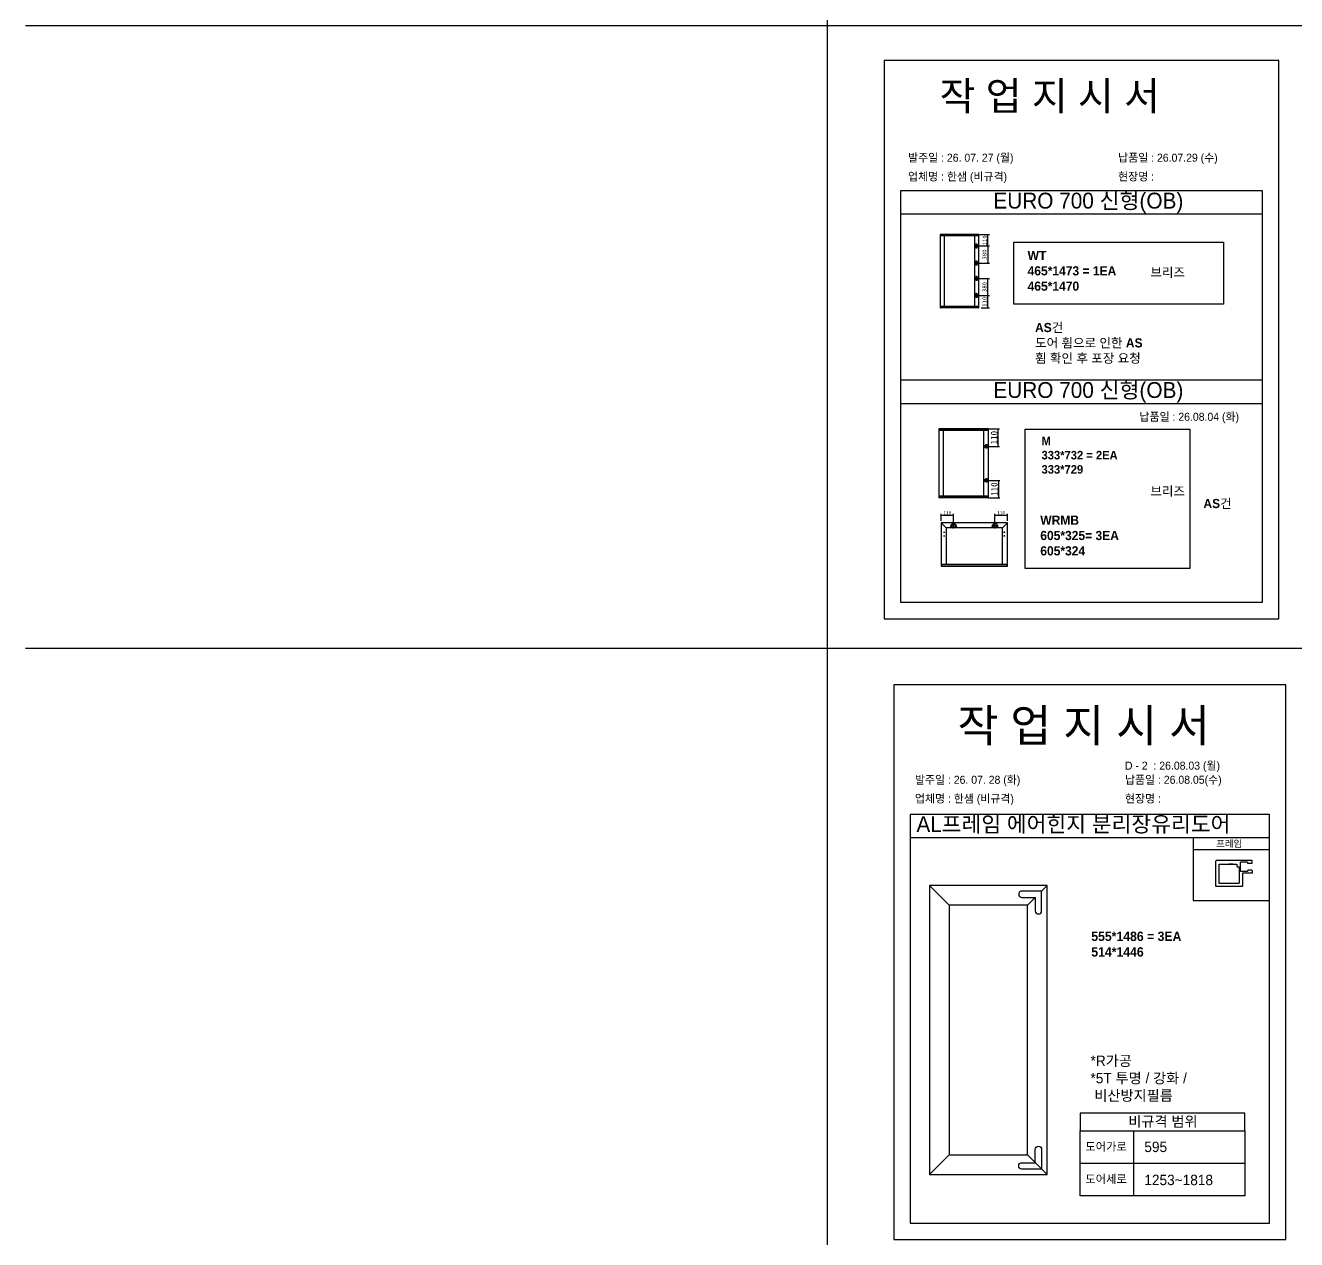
# Model space of a CAD drawing. Header units: millimetres. Extents: x -44117 to 256353, y -2095463 to 65325.
# Drawn here: x 104197 to 113870, y -1160804 to -1151568 of the extents above; entities that cross this region are included whole.
import ezdxf

# ---------------------------------------------------------------- set-up
doc = ezdxf.new("R2010")
doc.units = ezdxf.units.MM
doc.header["$LTSCALE"] = 10
doc.layers.add('Layer1', color=7, linetype='Continuous', lineweight=70)
doc.layers.add('PDF_Geomertry', color=7, linetype='Continuous')
doc.layers.add('PDF_Text', color=7, linetype='Continuous')
doc.styles.add('MtX_Gulim', font='')
doc.styles.add('PDF Arial', font='')
doc.styles.get('MtX_Gulim').set_extended_font_data('Gulim', bold=True)
doc.styles.get('PDF Arial').set_extended_font_data('Arial')
doc.dimstyles.new('ISO-25', dxfattribs={"dimtxt": 2.5, "dimasz": 2.5, "dimexe": 1, "dimexo": 1, "dimtad": 1, "dimtxsty": 'Standard', "dimblk": 'ARCHTICK', "dimcen": 2.5, "dimadec": 0, "dimazin": 0, "dimtfac": 1, "dimtmove": 0, "dimatfit": 3, "dimfxl": 0, "dimarcsym": 0})

# ---------------------------------------------------------------- blocks, each defined once
blk = doc.blocks.new('_ArchTick')
at = {"color": 0, "linetype": 'ByBlock', "const_width": 0.15}
blk.add_lwpolyline([(-0.5, -0.5), (0.5, 0.5)], dxfattribs=at)
blk = doc.blocks.new('*D8048')
at = {"color": 0, "lineweight": -2}
for p, q in [((111456.0068342775, -1153158.959814813), (111534.3934709615, -1153158.959814813)), ((111456.0068342775, -1153245.789217642), (111534.3934709615, -1153245.789217642)), ((111521.3934709615, -1153245.789217642), (111521.3934709615, -1153158.959814813))]:
    blk.add_line(p, q, dxfattribs=at)
at = {"layer": 'Defpoints', "color": 0}
for p in [(111436.5068342775, -1153158.959814813), (111436.5068342775, -1153245.789217642), (111521.3934709615, -1153158.959814813)]:
    blk.add_point(p, dxfattribs=at)
at = {"color": 0, "lineweight": -2, "xscale": 13, "yscale": 13, "zscale": 13}
for p, rotation in [((111521.3934709615, -1153158.959814813), 90), ((111521.3934709615, -1153245.789217642), 270)]:
    blk.add_blockref('_ArchTick', p, dxfattribs=dict(at, rotation=rotation))
at = {"color": 0, "insert": (111497.0184709615, -1153202.374516227), "char_height": 32.5, "attachment_point": 5, "rotation": 90}
blk.add_mtext('110', dxfattribs=at)
blk = doc.blocks.new('*D8049')
at = {"color": 0, "lineweight": -2}
for p, q in [((111456.0068342774, -1153622.606039193), (111532.6292207118, -1153622.606039193)), ((111519.6292207118, -1153716.290683139), (111519.6292207118, -1153622.606039193)), ((111470.3397558829, -1153716.290683139), (111532.6292207118, -1153716.290683139))]:
    blk.add_line(p, q, dxfattribs=at)
at = {"layer": 'Defpoints', "color": 0}
for p in [(111436.5068342774, -1153622.606039193), (111519.6292207118, -1153622.606039193), (111450.8397558829, -1153716.290683139)]:
    blk.add_point(p, dxfattribs=at)
at = {"color": 0, "lineweight": -2, "xscale": 13, "yscale": 13, "zscale": 13}
for p, rotation in [((111519.6292207118, -1153622.606039193), 90), ((111519.6292207118, -1153716.290683139), 270)]:
    blk.add_blockref('_ArchTick', p, dxfattribs=dict(at, rotation=rotation))
at = {"color": 0, "insert": (111495.2542207118, -1153669.448361166), "char_height": 32.5, "attachment_point": 5, "rotation": 90}
blk.add_mtext('110', dxfattribs=at)
blk = doc.blocks.new('*D8050')
at = {"color": 0, "lineweight": -2}
for p, q in [((111456.0068342774, -1153493.073252914), (111532.6292207118, -1153493.073252914)), ((111519.6292207118, -1153622.606039193), (111519.6292207118, -1153493.073252914)), ((111456.0068342774, -1153622.606039193), (111532.6292207118, -1153622.606039193))]:
    blk.add_line(p, q, dxfattribs=at)
at = {"layer": 'Defpoints', "color": 0}
for p in [(111436.5068342774, -1153493.073252914), (111519.6292207118, -1153493.073252914), (111436.5068342774, -1153622.606039193)]:
    blk.add_point(p, dxfattribs=at)
at = {"color": 0, "lineweight": -2, "xscale": 13, "yscale": 13, "zscale": 13}
for p, rotation in [((111519.6292207118, -1153493.073252914), 90), ((111519.6292207118, -1153622.606039193), 270)]:
    blk.add_blockref('_ArchTick', p, dxfattribs=dict(at, rotation=rotation))
at = {"color": 0, "insert": (111495.2542207118, -1153557.839646054), "char_height": 32.5, "attachment_point": 5, "rotation": 90}
blk.add_mtext('380', dxfattribs=at)
blk = doc.blocks.new('*D8051')
at = {"color": 0, "lineweight": -2}
for p, q in [((111456.0068342774, -1153245.789217642), (111532.6292207118, -1153245.789217642)), ((111519.6292207118, -1153245.789217642), (111519.6292207118, -1153375.322025659)), ((111456.0068342774, -1153375.322025659), (111532.6292207118, -1153375.322025659))]:
    blk.add_line(p, q, dxfattribs=at)
at = {"layer": 'Defpoints', "color": 0}
for p in [(111436.5068342774, -1153245.789217642), (111436.5068342774, -1153375.322025659), (111519.6292207118, -1153375.322025659)]:
    blk.add_point(p, dxfattribs=at)
at = {"color": 0, "lineweight": -2, "xscale": 13, "yscale": 13, "zscale": 13}
for p, rotation in [((111519.6292207118, -1153245.789217642), 90), ((111519.6292207118, -1153375.322025659), 270)]:
    blk.add_blockref('_ArchTick', p, dxfattribs=dict(at, rotation=rotation))
at = {"color": 0, "insert": (111495.2542207118, -1153310.555621651), "char_height": 32.5, "attachment_point": 5, "rotation": 90}
blk.add_mtext('380', dxfattribs=at)
blk = doc.blocks.new('*D8056')
at = {"color": 0, "lineweight": -2}
for p, q in [((111523.8134366092, -1154637.116801467), (111610.0010372349, -1154637.116801467)), ((111600.0010372349, -1154770.105800793), (111600.0010372349, -1154637.116801467)), ((111523.8134366092, -1154770.105800793), (111610.0010372349, -1154770.105800793))]:
    blk.add_line(p, q, dxfattribs=at)
at = {"layer": 'Defpoints', "color": 0}
for p in [(111508.8134366092, -1154637.116801467), (111600.0010372349, -1154637.116801467), (111508.8134366092, -1154770.105800793)]:
    blk.add_point(p, dxfattribs=at)
at = {"color": 0, "lineweight": -2, "xscale": 10, "yscale": 10, "zscale": 10}
for p, rotation in [((111600.0010372349, -1154637.116801467), 90), ((111600.0010372349, -1154770.105800793), 270)]:
    blk.add_blockref('_ArchTick', p, dxfattribs=dict(at, rotation=rotation))
at = {"color": 0, "insert": (111568.7510372349, -1154703.61130113), "char_height": 25, "attachment_point": 5, "rotation": 90}
blk.add_mtext('{\\H2x;110}', dxfattribs=at)
blk = doc.blocks.new('*D8057')
at = {"color": 0, "lineweight": -2}
for p, q in [((111523.8134366092, -1155028.676304115), (111611.4595101146, -1155028.676304115)), ((111601.4595101146, -1155028.676304115), (111601.4595101146, -1155160.833073654)), ((111523.8134366092, -1155160.833073654), (111611.4595101146, -1155160.833073654))]:
    blk.add_line(p, q, dxfattribs=at)
at = {"layer": 'Defpoints', "color": 0}
for p in [(111508.8134366092, -1155028.676304115), (111508.8134366092, -1155160.833073654), (111601.4595101146, -1155160.833073654)]:
    blk.add_point(p, dxfattribs=at)
at = {"color": 0, "lineweight": -2, "xscale": 10, "yscale": 10, "zscale": 10}
for p, rotation in [((111601.4595101146, -1155028.676304115), 90), ((111601.4595101146, -1155160.833073654), 270)]:
    blk.add_blockref('_ArchTick', p, dxfattribs=dict(at, rotation=rotation))
at = {"color": 0, "insert": (111570.2095101146, -1155094.754688884), "char_height": 25, "attachment_point": 5, "rotation": 90}
blk.add_mtext('{\\H2x;110}', dxfattribs=at)
blk = doc.blocks.new('*D8058')
at = {"color": 0, "lineweight": -2}
for p, q in [((111165.0442804543, -1155336.613728362), (111165.0442804543, -1155283.720585936)), ((111165.0442804543, -1155293.720585936), (111259.4159527244, -1155293.720585936)), ((111259.4159527244, -1155355.228321438), (111259.4159527244, -1155283.720585936))]:
    blk.add_line(p, q, dxfattribs=at)
at = {"layer": 'Defpoints', "color": 0}
for p in [(111165.0442804543, -1155351.613728362), (111259.4159527244, -1155293.720585936), (111259.4159527244, -1155370.228321438)]:
    blk.add_point(p, dxfattribs=at)
at = {"color": 0, "lineweight": -2, "xscale": 10, "yscale": 10, "zscale": 10, "rotation": 180}
blk.add_blockref('_ArchTick', (111165.0442804543, -1155293.720585936), dxfattribs=at)
at = {"color": 0, "lineweight": -2, "xscale": 10, "yscale": 10, "zscale": 10}
blk.add_blockref('_ArchTick', (111259.4159527244, -1155293.720585936), dxfattribs=at)
at = {"color": 0, "insert": (111212.2301165894, -1155274.970585936), "char_height": 25, "attachment_point": 5}
blk.add_mtext('110', dxfattribs=at)
blk = doc.blocks.new('*D8059')
at = {"color": 0, "lineweight": -2}
for p, q in [((111574.6945798714, -1155355.228321438), (111574.6945798714, -1155283.720585936)), ((111574.6945798714, -1155293.720585936), (111669.0662377924, -1155293.720585936)), ((111669.0662377924, -1155336.613728362), (111669.0662377924, -1155283.720585936))]:
    blk.add_line(p, q, dxfattribs=at)
at = {"layer": 'Defpoints', "color": 0}
for p in [(111574.6945798714, -1155370.228321438), (111669.0662377924, -1155293.720585936), (111669.0662377924, -1155351.613728362)]:
    blk.add_point(p, dxfattribs=at)
at = {"color": 0, "lineweight": -2, "xscale": 10, "yscale": 10, "zscale": 10, "rotation": 180}
blk.add_blockref('_ArchTick', (111574.6945798714, -1155293.720585936), dxfattribs=at)
at = {"color": 0, "lineweight": -2, "xscale": 10, "yscale": 10, "zscale": 10}
blk.add_blockref('_ArchTick', (111669.0662377924, -1155293.720585936), dxfattribs=at)
at = {"color": 0, "insert": (111621.8804088319, -1155274.970585936), "char_height": 25, "attachment_point": 5}
blk.add_mtext('110', dxfattribs=at)

msp = doc.modelspace()

# ---------------------------------------------------------------- linework, layer by layer
at = {"color": 1}
for p, q in [((104196.7372060149, -1151567.958450844), (196465.8840699345, -1151567.958450844)), ((104196.7372060149, -1156306.428321245), (196465.8840699345, -1156306.428321245))]:
    msp.add_line(p, q, dxfattribs=at)
for p, q in [((113609.6173832088, -1152826.083600116), (110856.7363631337, -1152826.083600116)), ((113609.6173832088, -1153004.842107913), (110856.7363631337, -1153004.842107913)), ((111159.0770849477, -1153158.36953875), (111159.0770849477, -1153716.058789932)), ((111450.9358046917, -1153158.959814813), (111159.0770849477, -1153158.959814813)), ((111450.9358046917, -1153167.879541978), (111159.0770849477, -1153167.879541978)), ((111450.607873546, -1153158.041607604), (111159.4050160935, -1153158.041607604)), ((111160.7167406767, -1153158.041607604), (111160.7167406767, -1153167.879541978)), ((111188.2629569221, -1153167.223679686), (111188.2629569221, -1153706.548797574)), ((111418.619732527, -1153245.789217642), (111454.3939360279, -1153245.789217642)), ((111421.4220015716, -1153706.548797574), (111421.4220015716, -1153167.879541978)), ((111433.2275228196, -1153231.032314587), (111427.9806244872, -1153231.032314587)), ((111430.6040736534, -1153228.40886542), (111430.6040736534, -1153233.655763753)), ((111436.5068342774, -1153263.676324827), (111436.5068342774, -1153227.902121326)), ((111449.2961489629, -1153167.879541978), (111449.2961489629, -1153158.041607604)), ((111450.9358046917, -1153716.058789932), (111450.9358046917, -1153158.36953875)), ((111433.2275228196, -1153260.546117707), (111427.9806244872, -1153260.546117707)), ((111430.6040736534, -1153257.922668541), (111430.6040736534, -1153263.169566873)), ((111418.619732527, -1153375.322031094), (111454.3939360279, -1153375.322031094)), ((111433.2275228196, -1153360.56511717), (111427.9806244872, -1153360.56511717)), ((111433.2275228196, -1153390.07892029), (111427.9806244872, -1153390.07892029)), ((111430.6040736534, -1153357.941668004), (111430.6040736534, -1153363.188566336)), ((111430.6040736534, -1153387.455471124), (111430.6040736534, -1153392.702369456)), ((111436.5068342774, -1153357.434923909), (111436.5068342774, -1153393.20912741)), ((111418.619732527, -1153493.073252914), (111454.3939360279, -1153493.073252914)), ((111433.2275228196, -1153478.31633899), (111427.9806244872, -1153478.31633899)), ((111433.2275228196, -1153507.83014211), (111427.9806244872, -1153507.83014211)), ((111430.6040736534, -1153475.692889824), (111430.6040736534, -1153480.939788156)), ((111430.6040736534, -1153505.206692944), (111430.6040736534, -1153510.453591276)), ((111436.5068342774, -1153475.186145729), (111436.5068342774, -1153510.96034923)), ((111418.619732527, -1153622.606044628), (111454.3939360279, -1153622.606044628)), ((111433.2275228196, -1153607.849125268), (111427.9806244872, -1153607.849125268)), ((111433.2275228196, -1153637.362928389), (111427.9806244872, -1153637.362928389)), ((111430.6040736534, -1153605.225676102), (111430.6040736534, -1153610.472574434)), ((111430.6040736534, -1153634.739479222), (111430.6040736534, -1153639.986377555)), ((111436.5068342774, -1153604.718937443), (111436.5068342774, -1153640.493140943)), ((111450.9358046917, -1153706.548797574), (111159.0770849477, -1153706.548797574)), ((111450.9358046917, -1153715.468524739), (111159.0770849477, -1153715.468524739)), ((111450.607873546, -1153716.386731948), (111159.4050160935, -1153716.386731948)), ((111160.7167406767, -1153716.386731948), (111160.7167406767, -1153706.548797574)), ((111449.2961489629, -1153706.548797574), (111449.2961489629, -1153716.386731948)), ((113609.6173832088, -1154266.558278701), (110856.7363631337, -1154266.558278701)), ((113609.6173832088, -1154445.316786499), (110856.7363631337, -1154445.316786499)), ((111148.0285235628, -1154637.493034413), (111148.0285235628, -1155160.456828238)), ((111525.0857195028, -1154638.170253714), (111148.0285235628, -1154638.170253714)), ((111525.0857195028, -1154648.403789823), (111148.0285235628, -1154648.403789823)), ((111524.7094865576, -1154637.116801467), (111148.4047565079, -1154637.116801467)), ((111181.5132556853, -1154647.651323932), (111181.5132556853, -1155149.546085297)), ((111491.2247544349, -1155149.546085297), (111491.2247544349, -1154648.403789823)), ((111523.2045547768, -1154648.403789823), (111523.2045547768, -1154637.116801467)), ((111525.0857195028, -1155160.456828238), (111525.0857195028, -1154637.493034413)), ((111525.0857195028, -1155149.546085297), (111148.0285235628, -1155149.546085297)), ((111525.0857195028, -1155159.779621407), (111148.0285235628, -1155159.779621407)), ((111524.7094865576, -1155160.833073654), (111148.4047565079, -1155160.833073654)), ((111149.9096882887, -1155160.833073654), (111149.9096882887, -1155149.546085297)), ((111523.2045547768, -1155149.546085297), (111523.2045547768, -1155160.833073654)), ((111164.611382941, -1155351.613728362), (111164.611382941, -1155679.750043519)), ((111203.1392616335, -1155390.141607055), (111164.7381756871, -1155351.307623595)), ((111669.0662377923, -1155351.180830849), (111165.0442804543, -1155351.180830849)), ((111283.0284761743, -1155370.228321438), (111235.8034292744, -1155370.228321438)), ((111243.3987395271, -1155378.886271706), (111236.4723793127, -1155378.886271706)), ((111239.9355594199, -1155375.423091599), (111239.9355594199, -1155382.349451813)), ((111259.4159455499, -1155393.840844888), (111259.4159455499, -1155346.615797988)), ((111282.359515733, -1155378.886271706), (111275.4331555186, -1155378.886271706)), ((111278.8963356258, -1155375.423091599), (111278.8963356258, -1155382.349451813)), ((111551.0820564214, -1155370.228321438), (111598.3071033213, -1155370.228321438)), ((111558.6773810231, -1155378.886271706), (111551.7510208087, -1155378.886271706)), ((111555.2142009159, -1155375.423091599), (111555.2142009159, -1155382.349451813)), ((111574.6945870459, -1155393.840844888), (111574.6945870459, -1155346.615797988)), ((111597.6381572291, -1155378.886271706), (111590.7117970146, -1155378.886271706)), ((111594.1749771218, -1155375.423091599), (111594.1749771218, -1155382.349451813)), ((111630.9712566132, -1155390.141607055), (111669.3723425596, -1155351.307623595)), ((111669.4991353057, -1155679.750043519), (111669.4991353057, -1155351.613728362)), ((111184.0917782185, -1155423.907614415), (111192.7497284864, -1155423.907614415)), ((111184.0917782185, -1155451.613053958), (111192.7497284864, -1155451.613053958)), ((111188.4207533524, -1155419.578637966), (111188.4207533524, -1155428.236588234)), ((111188.4207533524, -1155447.284077508), (111188.4207533524, -1155455.942027776)), ((111203.1392616335, -1155390.141607055), (111203.1392616335, -1155668.061810656)), ((111630.9712566132, -1155390.141607055), (111203.1392616335, -1155390.141607055)), ((111630.9712566132, -1155667.19601563), (111630.9712566132, -1155390.141607055)), ((111650.0187543773, -1155423.907614415), (111641.3608041093, -1155423.907614415)), ((111650.0187543773, -1155451.613053958), (111641.3608041093, -1155451.613053958)), ((111645.6897792433, -1155419.578637966), (111645.6897792433, -1155428.236588234)), ((111645.6897792433, -1155447.284077508), (111645.6897792433, -1155455.942027776)), ((111164.611382941, -1155667.19601563), (111669.4991353057, -1155667.19601563)), ((111166.775870508, -1155667.19601563), (111166.775870508, -1155680.182941032)), ((111667.3346477387, -1155680.182941032), (111667.3346477387, -1155667.19601563)), ((111164.611382941, -1155678.970827995), (111669.0662377923, -1155678.970827995)), ((111165.0442804543, -1155680.182941032), (111669.0662377923, -1155680.182941032)), ((113664.7222270441, -1157569.882832262), (110929.3878766579, -1157569.882832262)), ((113664.7222270441, -1157747.501945924), (110929.3878766579, -1157747.501945924)), ((113664.7222270441, -1157839.880569028), (113082.6021559351, -1157839.880569028)), ((111225.9709971759, -1158260.303676306), (111075.9709971759, -1158110.303676306)), ((111929.9439171603, -1158152.851866926), (111972.4921077798, -1158110.303676306)), ((111822.4921077798, -1158260.303676306), (111881.2230883388, -1158201.572695747)), ((113476.5911702661, -1159976.053589692), (113476.5911702661, -1159841.694919048)), ((112628.4558427432, -1159976.053589692), (112628.4558427432, -1160471.625957956)), ((111225.9709971759, -1160160.303676306), (111075.9709971759, -1160310.303676306)), ((111822.4921077798, -1160160.303676306), (111972.4921077798, -1160310.303676306)), ((112222.1736130967, -1160223.839773824), (113476.5911702661, -1160223.839773824))]:
    msp.add_line(p, q)
for p in [(110300.4966922844, 21924.93660311533), (110300.4966922844, 14161.07811343895), (110300.4966922844, 18584.38996922089), (110300.4966922844, 10820.53147954452), (110300.4966922844, 18627.87120828997), (110300.4966922844, 10864.01271861359), (110300.4966922844, 15287.32457439553), (110300.4966922844, 7523.466084719155), (110300.4966922844, 3746.751151440185), (110300.4966922844, 21924.93660311533), (110300.4966922844, 14161.07811343895), (110300.4966922844, 18584.38996922089), (110300.4966922844, 10820.53147954452), (110300.4966922844, 18627.87120828997), (110300.4966922844, 10864.01271861359), (110300.4966922844, 15287.32457439553), (110300.4966922844, 7523.466084719155), (110300.4966922844, 3746.751151440185), (110300.4966922844, 21924.93660311533), (110300.4966922844, 14161.07811343895), (110300.4966922844, 18584.38996922089), (110300.4966922844, 10820.53147954452), (110300.4966922844, 18627.87120828997), (110300.4966922844, 10864.01271861359), (110300.4966922844, 15287.32457439553), (110300.4966922844, 7523.466084719155), (110300.4966922844, 3746.751151440185), (110300.4966922844, 21924.93660311533), (110300.4966922844, 14161.07811343895), (110300.4966922844, 18584.38996922089), (110300.4966922844, 10820.53147954452), (110300.4966922844, 18627.87120828997), (110300.4966922844, 10864.01271861359), (110300.4966922844, 15287.32457439553), (110300.4966922844, 7523.466084719155), (110300.4966922844, 3746.751151440185), (110300.4966922844, 21924.93660311533), (110300.4966922844, 14161.07811343895), (110300.4966922844, 18584.38996922089), (110300.4966922844, 10820.53147954452), (110300.4966922844, 18627.87120828997), (110300.4966922844, 10864.01271861359), (110300.4966922844, 15287.32457439553), (110300.4966922844, 7523.466084719155), (110300.4966922844, 3746.751151440185), (110300.4966922844, 21924.93660311533), (110300.4966922844, 14161.07811343895), (110300.4966922844, 18584.38996922089), (110300.4966922844, 10820.53147954452), (110300.4966922844, 18627.87120828997), (110300.4966922844, 10864.01271861359), (110300.4966922844, 15287.32457439553), (110300.4966922844, 7523.466084719155), (110300.4966922844, 3746.751151440185), (110300.4966922844, 21924.93660311533), (110300.4966922844, 14161.07811343895), (110300.4966922844, 18584.38996922089), (110300.4966922844, 10820.53147954452), (110300.4966922844, 18627.87120828997), (110300.4966922844, 10864.01271861359), (110300.4966922844, 15287.32457439553), (110300.4966922844, 7523.466084719155), (110300.4966922844, 3746.751151440185), (110300.4966922844, 21924.93660311533), (110300.4966922844, 14161.07811343895), (110300.4966922844, 18584.38996922089), (110300.4966922844, 10820.53147954452), (110300.4966922844, 18627.87120828997), (110300.4966922844, 10864.01271861359), (110300.4966922844, 15287.32457439553), (110300.4966922844, 7523.466084719155), (110300.4966922844, 3746.751151440185), (110300.4966922844, 21924.93660311533), (110300.4966922844, 14161.07811343895), (110300.4966922844, 18584.38996922089), (110300.4966922844, 10820.53147954452), (110300.4966922844, 18627.87120828997), (110300.4966922844, 10864.01271861359), (110300.4966922844, 15287.32457439553), (110300.4966922844, 7523.466084719155), (110300.4966922844, 3746.751151440185), (110300.4966922844, 21924.93660311533), (110300.4966922844, 14161.07811343895), (110300.4966922844, 18584.38996922089), (110300.4966922844, 10820.53147954452), (110300.4966922844, 18627.87120828997), (110300.4966922844, 10864.01271861359), (110300.4966922844, 15287.32457439553), (110300.4966922844, 7523.466084719155), (110300.4966922844, 3746.751151440185), (110300.4966922844, 12702.87181973182), (110300.4966922844, 4939.013330055444), (110300.4966922844, 9362.325185837384), (110300.4966922844, 1598.466696161006), (110300.4966922844, 9405.806424906463), (110300.4966922844, 1641.947935230084), (110300.4966922844, 6065.259791012024), (110300.4966922844, -1698.598698664355), (110300.4966922844, -5475.313631943325), (110300.4966922844, 12702.87181973182), (110300.4966922844, 4939.013330055444), (110300.4966922844, 9362.325185837384), (110300.4966922844, 1598.466696161006), (110300.4966922844, 9405.806424906463), (110300.4966922844, 1641.947935230084), (110300.4966922844, 6065.259791012024), (110300.4966922844, -1698.598698664355), (110300.4966922844, -5475.313631943325), (110300.4966922844, 12702.87181973182), (110300.4966922844, 4939.013330055444), (110300.4966922844, 9362.325185837384), (110300.4966922844, 1598.466696161006), (110300.4966922844, 9405.806424906463), (110300.4966922844, 1641.947935230084), (110300.4966922844, 6065.259791012024), (110300.4966922844, -1698.598698664355), (110300.4966922844, -5475.313631943325), (110300.4966922844, 12702.87181973182), (110300.4966922844, 4939.013330055444), (110300.4966922844, 9362.325185837384), (110300.4966922844, 1598.466696161006), (110300.4966922844, 9405.806424906463), (110300.4966922844, 1641.947935230084), (110300.4966922844, 6065.259791012024), (110300.4966922844, -1698.598698664355), (110300.4966922844, -5475.313631943325), (110300.4966922844, 12702.87181973182), (110300.4966922844, 4939.013330055444), (110300.4966922844, 9362.325185837384), (110300.4966922844, 1598.466696161006), (110300.4966922844, 9405.806424906463), (110300.4966922844, 1641.947935230084), (110300.4966922844, 6065.259791012024), (110300.4966922844, -1698.598698664355), (110300.4966922844, -5475.313631943325)]:
    msp.add_xline(p, (0, 1), dxfattribs=at)
for points in [[(110731.6054076757, -1156080.972633647), (113734.7483386667, -1156080.972633647), (113734.7483386667, -1151833.670488389), (110731.6054076757, -1151833.670488389)], [(111717.4482072932, -1153217.29552765), (113313.8199891643, -1153217.29552765), (113313.8199891643, -1153687.314805601), (111717.4482072932, -1153687.314805601)], [(111805.2047838759, -1154640.246221581), (113057.3427731417, -1154640.246221581), (113057.3427731417, -1155699.747597114), (111805.2047838759, -1155699.747597114)], [(110805.0544970949, -1160804.025432392), (113789.0556066071, -1160804.025432392), (113789.0556066071, -1156583.795291796), (110805.0544970949, -1156583.795291796)], [(113664.7222270441, -1157747.501945924), (113082.6021559351, -1157747.501945924), (113082.6021559351, -1158223.960033071), (113664.7222270441, -1158223.960033071)], [(111075.9709971759, -1160310.303676306), (111972.4921077798, -1160310.303676306), (111972.4921077798, -1158110.303676306), (111075.9709971759, -1158110.303676306)], [(111225.9709971759, -1160160.303676306), (111822.4921077798, -1160160.303676306), (111822.4921077798, -1158260.303676306), (111225.9709971759, -1158260.303676306)], [(112222.1736130967, -1159976.053589692), (113476.5911702661, -1159976.053589692), (113476.5911702661, -1160471.625957956), (112222.1736130967, -1160471.625957956)]]:
    msp.add_lwpolyline(points, close=True)
for points in [[(110856.7363631337, -1152826.083600116), (110856.7363631337, -1155955.84167819), (113609.6173832088, -1155955.84167819), (113609.6173832088, -1152826.083600116)], [(110929.3878766579, -1157569.882832262), (110929.3878766579, -1160679.692052829), (113664.7222270441, -1160679.692052829), (113664.7222270441, -1157569.882832262)], [(113476.5911702661, -1159841.694919048), (112222.1736130967, -1159841.694919048), (112222.1736130967, -1159976.053589692), (113476.5911702661, -1159976.053589692)]]:
    msp.add_lwpolyline(points)
for points in [[(111929.9750736842, -1158201.572695747), (111929.9750736842, -1158152.851866926), (111779.9750736842, -1158152.851866926, 0.9999999999999999), (111779.9750736842, -1158201.572695747), (111881.2542448627, -1158201.572695747), (111881.2542448627, -1158302.851866926, 0.9999999999999999), (111929.9750736842, -1158302.851866926), (111929.9750736842, -1158152.851866926), (111881.2542448627, -1158152.851866926)], [(111929.9750736842, -1160219.034656865), (111929.9750736842, -1160267.755485686), (111779.9750736842, -1160267.755485686, -0.9999999999999999), (111779.9750736842, -1160219.034656865), (111881.2542448627, -1160219.034656865), (111881.2542448627, -1160117.755485686, -0.9999999999999999), (111929.9750736842, -1160117.755485686), (111929.9750736842, -1160267.755485686), (111881.2542448627, -1160267.755485686)]]:
    msp.add_lwpolyline(points, format="xyb")
for centre, radius in [((111436.5068342774, -1153245.789217642), 11.47759010229194), ((111430.6040736534, -1153231.032314587), 1.049379666495264), ((111430.6040736534, -1153260.546117707), 1.049379666495264), ((111436.5068342774, -1153375.322031094), 11.47759010229194), ((111430.6040736534, -1153360.56511717), 1.049379666495264), ((111430.6040736534, -1153390.07892029), 1.049379666495264), ((111436.5068342774, -1153493.073252914), 11.47759010229194), ((111430.6040736534, -1153478.31633899), 1.049379666495264), ((111430.6040736534, -1153507.83014211), 1.049379666495264), ((111436.5068342774, -1153622.606044628), 11.47759010229194), ((111430.6040736534, -1153607.849125268), 1.049379666495264), ((111430.6040736534, -1153637.362928389), 1.049379666495264), ((111239.9355594199, -1155378.886271706), 1.385272042876751), ((111259.4159455499, -1155370.228321438), 15.15141296896446), ((111278.8963356258, -1155378.886271706), 1.385272042876751), ((111555.2142009159, -1155378.886271706), 1.385272042876751), ((111574.6945870459, -1155370.228321438), 15.15141296896446), ((111594.1749771218, -1155378.886271706), 1.385272042876751), ((111188.4207533524, -1155423.9076131), 1.298692540196954), ((111188.4207533524, -1155451.613052642), 1.298692540196954), ((111645.6897792433, -1155423.9076131), 1.298692540196954), ((111645.6897792433, -1155451.613052642), 1.298692540196954)]:
    msp.add_circle(centre, radius)
for centre, radius, start, end in [((111159.4050160935, -1153158.36953875), 0.3279311457797698, 90, 180), ((111450.607873546, -1153158.36953875), 0.3279311457797697, 0, 90), ((111159.4050160935, -1153716.058800801), 0.3279311457797698, 180, 270), ((111450.607873546, -1153716.058800801), 0.3279311457797697, 270, 0), ((111524.7094865576, -1154637.493034413), 0.3762329451979292, 0, 90), ((111148.4047565079, -1155160.456840708), 0.3762329451979295, 180, 270), ((111524.7094865576, -1155160.456840708), 0.3762329451979292, 270, 0), ((111165.0442804543, -1155351.613728362), 0.4328975133989847, 90, 180), ((111669.0662377923, -1155351.613728362), 0.4328975133989845, 0, 90), ((111165.0442804543, -1155679.750043519), 0.4328975133989847, 180, 270), ((111669.0662377923, -1155679.750043519), 0.4328975133989845, 270, 0)]:
    msp.add_arc(centre, radius, start, end)
at = {"layer": 'Layer1'}
for p, q in [((111508.8134366092, -1154756.239308598), (111508.8134366092, -1154783.972292989)), ((111508.8134366092, -1155042.542796311), (111508.8134366092, -1155014.809811919))]:
    msp.add_line(p, q, dxfattribs=at)
for points in [[(111522.679928805, -1154770.105800793), (111494.9469444133, -1154770.105800793)], [(111522.679928805, -1155028.676304115), (111494.9469444133, -1155028.676304115)]]:
    msp.add_lwpolyline(points, close=True, dxfattribs=at)
for centre in [(111508.8134366092, -1154770.105800793), (111508.8134366092, -1155028.676304115)]:
    msp.add_circle(centre, 9.244328130579406, dxfattribs=at)
at = {"layer": 'PDF_Geomertry', "lineweight": 25}
for points in [[(113528.7529750742, -1157995.734341005), (113529.4266884782, -1157995.734341005), (113530.1004018822, -1157995.734341005), (113530.1004018822, -1157996.40805441), (113530.7741152862, -1157996.40805441), (113531.4478286905, -1157997.081767813), (113531.4478286905, -1157997.755481218), (113532.1218847768, -1157997.755481218), (113532.1218847768, -1157998.429194621), (113532.1218847768, -1157999.102908025), (113532.7952554985, -1157999.102908025), (113532.7952554985, -1157999.77679277), (113532.7952554985, -1158000.450506174), (113532.7952554985, -1158012.577861471), (113532.7952554985, -1158013.251574875), (113532.1218847768, -1158013.251574875), (113532.1218847768, -1158013.925288279), (113532.1218847768, -1158014.599001683), (113531.4478286905, -1158015.272715088), (113531.4478286905, -1158015.946428492), (113530.7741152862, -1158015.946428492), (113530.7741152862, -1158016.620313237), (113530.1004018822, -1158016.620313237), (113529.4266884782, -1158016.620313237), (113529.4266884782, -1158017.294026641), (113528.7529750742, -1158017.294026641), (113528.0792616699, -1158017.294026641), (113527.4055482662, -1158017.294026641), (113460.0314664021, -1158017.294026641), (113459.3577529978, -1158017.294026641), (113458.6840395941, -1158017.294026641), (113458.6840395941, -1158017.967740045), (113458.0103261898, -1158017.967740045), (113458.0103261898, -1158018.641453449), (113457.3366127858, -1158018.641453449), (113457.3366127858, -1158019.315338194), (113457.3366127858, -1158019.989051598), (113457.3366127858, -1158113.638984267), (113457.3366127858, -1158114.312697671), (113457.3366127858, -1158114.986411075), (113456.6628993818, -1158114.986411075), (113456.6628993818, -1158115.660124479), (113456.6628993818, -1158116.333837884), (113455.9888432955, -1158116.333837884), (113455.9888432955, -1158117.007551288), (113455.3151298912, -1158117.007551288), (113455.3151298912, -1158117.681436033), (113454.6414164872, -1158117.681436033), (113453.9677030832, -1158118.355149437), (113453.2939896792, -1158118.355149437), (113452.6202762752, -1158118.355149437), (113451.9465628709, -1158118.355149437), (113261.9515012341, -1158118.355149437), (113261.2777878301, -1158118.355149437), (113260.6040744261, -1158118.355149437), (113259.9303610221, -1158118.355149437), (113259.2566476178, -1158117.681436033), (113258.5829342138, -1158117.681436033), (113258.5829342138, -1158117.007551288), (113257.9092208101, -1158117.007551288), (113257.9092208101, -1158116.333837884), (113257.2355074058, -1158116.333837884), (113257.2355074058, -1158115.660124479), (113257.2355074058, -1158114.986411075), (113256.5617940018, -1158114.986411075), (113256.5617940018, -1158114.312697671), (113256.5617940018, -1158113.638984267), (113256.5617940018, -1157924.991349438), (113256.5617940018, -1157924.317636035), (113256.5617940018, -1157923.64392263), (113257.2355074058, -1157923.64392263), (113257.2355074058, -1157922.970209227), (113257.2355074058, -1157922.296495822), (113257.9092208101, -1157922.296495822), (113257.9092208101, -1157921.622782418), (113258.5829342138, -1157921.622782418), (113258.5829342138, -1157920.949069014), (113258.5829342138, -1157920.27535561)], [(113443.1882886183, -1157935.097393181), (113443.1882886183, -1157934.423679777), (113443.1882886183, -1157933.749966374), (113443.8620020223, -1157933.749966374), (113443.8620020223, -1157933.076252969), (113443.8620020223, -1157932.402539566), (113444.5357154263, -1157932.402539566), (113445.2094288306, -1157932.402539566), (113445.2094288306, -1157931.728826161), (113445.8831422346, -1157931.728826161), (113446.5568556386, -1157931.728826161), (113493.7188500163, -1157931.728826161), (113494.3925634205, -1157931.728826161), (113495.0662768243, -1157931.728826161), (113495.0662768243, -1157932.402539566), (113495.7399902286, -1157932.402539566), (113495.7399902286, -1157933.076252969), (113496.4137036326, -1157933.076252969), (113496.4137036326, -1157933.749966374), (113497.0874170366, -1157934.423679777), (113497.0874170366, -1157935.097393181), (113497.0874170366, -1157937.118533394), (113497.0874170366, -1157937.792246798), (113497.0874170366, -1157938.465960202), (113497.0874170366, -1157939.140016289), (113497.7611304406, -1157939.140016289), (113497.7611304406, -1157939.813729692), (113498.4351865271, -1157940.487443097), (113499.1088999311, -1157940.487443097), (113499.1088999311, -1157941.1611565), (113499.7826133352, -1157941.1611565), (113500.4563267392, -1157941.834869905), (113501.1300401432, -1157941.834869905), (113501.8037535474, -1157941.834869905), (113527.4058909484, -1157941.834869905), (113528.0796043522, -1157941.834869905), (113528.7533177565, -1157941.834869905), (113529.4270311605, -1157941.834869905), (113529.4270311605, -1157941.1611565), (113530.1007445645, -1157941.1611565), (113530.7744579685, -1157941.1611565), (113530.7744579685, -1157940.487443097), (113531.4481713728, -1157940.487443097), (113531.4481713728, -1157939.813729692), (113532.1222274591, -1157939.140016289), (113532.1222274591, -1157938.465960202), (113532.1222274591, -1157937.792246798), (113532.7959408631, -1157937.792246798), (113532.7959408631, -1157937.118533394), (113532.7959408631, -1157924.991349438), (113532.7959408631, -1157924.317636035), (113532.7959408631, -1157923.64392263), (113532.1222274591, -1157923.64392263), (113532.1222274591, -1157922.970209227), (113532.1222274591, -1157922.296495822), (113531.4481713728, -1157922.296495822), (113531.4481713728, -1157921.622439736), (113530.7744579685, -1157921.622439736), (113530.7744579685, -1157920.948726333), (113530.1007445645, -1157920.948726333), (113530.1007445645, -1157920.275012927), (113529.4270311605, -1157920.275012927), (113528.7533177565, -1157920.275012927), (113528.0796043522, -1157920.275012927), (113527.4058909484, -1157920.275012927), (113443.1882886183, -1157920.275012927), (113261.9521865987, -1157920.275012927), (113261.2781305124, -1157920.275012927), (113260.6044171084, -1157920.275012927), (113259.9307037044, -1157920.275012927), (113259.2569903004, -1157920.275012927), (113259.2569903004, -1157920.948726333), (113258.5832768961, -1157920.948726333)], [(113281.4902179985, -1158093.42689678), (113280.8165045948, -1158093.42689678), (113280.8165045948, -1158092.753183377), (113280.8165045948, -1158092.079298632), (113280.8165045948, -1158091.405585228), (113280.8165045948, -1157950.593829522), (113280.8165045948, -1157949.920116117), (113280.8165045948, -1157949.246402714), (113281.4902179985, -1157948.572689309), (113282.1639314028, -1157948.572689309), (113282.1639314028, -1157947.898975906), (113282.8376448068, -1157947.898975906), (113283.5117008933, -1157947.898975906), (113410.1749610904, -1157947.898975906), (113410.8486744944, -1157947.898975906), (113411.5223878984, -1157947.898975906), (113412.1961013024, -1157947.898975906), (113412.8698147067, -1157947.898975906), (113412.8698147067, -1157948.572689309), (113413.5435281104, -1157948.572689309), (113413.5435281104, -1157949.246402714), (113414.2172415147, -1157949.246402714), (113414.2172415147, -1157949.920116117), (113414.8909549187, -1157949.920116117), (113414.8909549187, -1157950.593829522), (113414.8909549187, -1157951.267542925), (113415.5646683229, -1157951.267542925), (113415.5646683229, -1157951.94125633), (113415.5646683229, -1157952.614969734), (113415.5646683229, -1157962.721013477), (113415.5646683229, -1157963.394898222), (113415.5646683229, -1157964.068611626), (113415.5646683229, -1157964.74232503), (113416.2383817267, -1157964.74232503), (113416.2383817267, -1157965.416038434), (113416.912095131, -1157966.089923179), (113417.585808535, -1157966.763636584), (113418.2598646213, -1157966.763636584), (113418.2598646213, -1157967.437349988), (113418.9335780253, -1157967.437349988), (113419.6072914293, -1157967.437349988), (113420.2810048336, -1157967.437349988), (113428.3659083645, -1157967.437349988), (113429.0396217685, -1157967.437349988), (113429.7133351725, -1157967.437349988), (113429.7133351725, -1157968.111063392), (113430.3870485768, -1157968.111063392), (113431.0607619808, -1157968.111063392), (113431.0607619808, -1157968.784776796), (113431.7344753848, -1157968.784776796), (113431.7344753848, -1157969.4584902), (113432.4081887888, -1157969.4584902), (113432.4081887888, -1157970.132203604), (113433.0819021928, -1157970.132203604), (113433.0819021928, -1157970.805917008), (113433.0819021928, -1157971.479630412), (113433.0819021928, -1157972.153515157), (113433.0819021928, -1157972.827228561), (113433.0819021928, -1158091.405585228), (113433.0819021928, -1158092.079298632), (113433.0819021928, -1158092.753183377), (113433.0819021928, -1158093.42689678), (113432.4081887888, -1158093.42689678), (113432.4081887888, -1158094.100610185), (113431.7344753848, -1158094.100610185), (113431.0607619808, -1158094.774323588), (113430.3870485768, -1158094.774323588), (113283.5113582111, -1158094.774323588), (113282.8379874891, -1158094.774323588), (113282.1639314028, -1158094.774323588), (113282.1639314028, -1158094.100610185), (113281.4898753165, -1158094.100610185), (113281.4898753165, -1158093.42689678), (113281.4898753165, -1158092.752840694)], [(113385.9199078151, -1157947.898975906), (113353.5802936912, -1157947.898975906)], [(113528.7533177565, -1157995.734341005), (113528.0796043522, -1157995.734341005), (113528.0796043522, -1157995.060627602), (113527.4058909484, -1157995.060627602), (113501.8037535474, -1157995.060627602), (113501.1300401432, -1157995.734341005), (113500.4563267392, -1157995.734341005), (113499.7826133352, -1157995.734341005), (113499.1085572489, -1157995.734341005), (113499.1085572489, -1157996.40805441), (113498.4348438446, -1157996.40805441), (113498.4348438446, -1157997.081767813), (113497.7611304406, -1157997.081767813), (113497.7611304406, -1157997.755481218), (113497.0874170366, -1157997.755481218), (113497.0874170366, -1157998.429365963), (113497.0874170366, -1157999.103079366), (113497.0874170366, -1157999.77679277), (113497.0874170366, -1158000.450506174), (113497.0874170366, -1158002.471817728), (113497.0874170366, -1158003.145531132), (113496.4137036326, -1158003.145531132), (113496.4137036326, -1158003.819244536), (113496.4137036326, -1158004.492957941), (113495.7399902286, -1158004.492957941), (113495.7399902286, -1158005.166671344), (113495.0662768243, -1158005.166671344), (113494.3925634205, -1158005.166671344), (113493.7188500163, -1158005.166671344), (113446.5568556386, -1158005.166671344), (113445.8831422346, -1158005.166671344), (113445.2094288306, -1158005.166671344), (113444.5357154263, -1158005.166671344), (113444.5357154263, -1158004.492957941), (113443.8620020223, -1158004.492957941), (113443.8620020223, -1158003.819244536), (113443.1882886183, -1158003.819244536), (113443.1882886183, -1158003.145531132), (113443.1882886183, -1158002.471817728), (113443.1882886183, -1157935.097735864)]]:
    msp.add_lwpolyline(points, dxfattribs=at)

# ---------------------------------------------------------------- texts
at = {"linetype": 'Continuous', "style": 'MtX_Gulim'}
msp.add_text('프레임', height=51.27174849692187, dxfattribs=at).set_placement((113258.0779921214, -1157817.511121093))
at = {"attachment_point": 1}
for s, width, gutter_width, heights, insert, char_height in [('{\\fGulim|b0|i0|c129|p50;작 업 지 시 서}', 5121.296951961584, 19.35591821078906, [-241.3226809470841], (111153.8117509996, -1151996.447473652), 216.7862839608375), ('\\pt11;{\\fGulim|b0|i0|c129|p50;발주일 : 26. 07. 27 (월)}', 5874.432147175323, 22.20238920767984, [61.2859131100375], (110913.5536691184, -1152543.682094365), 60.92335598587348), ('{\\fGulim|b0|i0|c129|p50;납품일 : 26.07.29 (수)}', 5874.432147175323, 22.20238920767984, [62.32695565935605], (112512.0865855388, -1152543.682094365), 60.92335598587348), ('{\\fGulim|b0|i0|c129|p50;업체명 : 한샘 (비규격)}', 5874.432147175323, 22.20238920767984, [64.14321788595585], (110913.5536691184, -1152686.942882771), 60.92335598587348), ('{\\fGulim|b0|i0|c129|p50;현장명 : }', 5874.432147175323, 22.20238920767984, [-67.9810550148628], (112512.0865855388, -1152686.942882771), 60.92335598587348), ('{\\fGulim|b0|i0|c129|p50;EURO 700 신형(OB)}', 2854.900365245303, 10.79008276379565, [-152.0668921065422], (111562.9215556941, -1152840.378330129), 120.8489269545113), ('{\\f굴림|b1|i0|c129|p50;WT\\P465*1473 = 1EA\\P\\C1;465*1470}', 16827.0859124774, 216.4112337133081, [-305.7407407407407], (111823.2491258671, -1153282.976813112), 70), ('{\\f굴림|b1|i0|c129|p50;브리즈}', 16827.0859124774, 216.4112337133081, [-77.77777777777777], (112757.4187898597, -1153410.791479436), 70), ('{\\fGulim|b0|i0|c129|p50;EURO 700 신형(OB)}', 2854.900365245303, 10.79008276379565, [-152.0668921065422], (111562.9215556941, -1154280.853008715), 120.8489269545113), ('{\\fGulim|b0|i0|c129|p50;납품일 : 26.08.04 (화)}', 5874.432147175323, 22.20238920767984, [62.32695565935605], (112674.3915048587, -1154514.42612213), 60.92335598587348), ('{\\f굴림|b1|i0|c129|p50;M\\P333*732 = 2EA\\P\\C1;333*729}', 24729.76360464521, 318.0466706449355, [3896.04217938072], (111929.2911068691, -1154695.991744318), 65), ('{\\f굴림|b1|i0|c129|p50;브리즈}', 16827.0859124774, 216.4112337133081, [-77.77777777777777], (112757.4187898597, -1155075.722212415), 70), ('{\\f굴림|b1|i0|c129|p50;WRMB\\P605*325= 3EA\\P\\C1;605*324}', 29239.48673065499, 376.0457056817471, [-305.5555555555556], (111919.7356506876, -1155296.36078001), 70), ('{\\fGulim|b0|i0|c129|p50;작 업 지 시 서}', 5874.432147175323, 22.20238920767984, [-276.8114655517282], (111289.6111717757, -1156768.807822303), 248.6667591260142), ('{\\fGulim|b0|i0|c129|p50;\\C1;D - 2  : 26.08.03 (월)}', 5874.432147175323, 22.20238920767984, [62.32695565935605], (112564.1055858351, -1157168.381552667), 60.92335598587348), ('\\pt11;{\\fGulim|b0|i0|c129|p50;발주일 : 26. 07. 28 (화)}', 5874.432147175323, 22.20238920767984, [61.2859131100375], (110965.5726694147, -1157275.780054419), 60.92335598587348), ('{\\fGulim|b0|i0|c129|p50;납품일 : 26.08.05(수)}', 5874.432147175323, 22.20238920767984, [62.32695565935605], (112564.1055858351, -1157275.780054419), 60.92335598587348), ('{\\fGulim|b0|i0|c129|p50;업체명 : 한샘 (비규격)}', 5874.432147175323, 22.20238920767984, [64.14321788595585], (110965.5726694147, -1157419.040842825), 60.92335598587348), ('{\\fGulim|b0|i0|c129|p50;현장명 : }', 5874.432147175323, 22.20238920767984, [-67.9810550148628], (112564.1055858351, -1157419.040842825), 60.92335598587348), ('{\\fGulim|b0|i0|c129|p50;AL프레임 에어힌지 분리장유리도어}', 2836.703431437212, 10.72130753639127, [-134.1491113954214], (110977.4689886103, -1157583.705528606), 120.0786444075822), ('{\\f굴림|b1|i0|c129|p50;555*1486 = 3EA\\P\\C1;514*1446  }', 21510.08905582664, 276.6388033000316, [-191.8593605199879], (112307.8859596265, -1158461.5042089), 71.13569227715098), ('{\\fGulim|b0|i0|c129|p50;*R가공\\P*5T 투명 / 강화 /\\P 비산방지필름}', 1875.299519294903, 7.087685884393229, [-364.2837748858881], (112301.9737171549, -1159403.947611942), 79.38208190520416), ('{\\fGulim|b0|i0|c129|p50;비규격 범위}', 1875.299519294903, 7.087685884393229, [-88.47244015267094], (112589.8885976986, -1159865.572960372), 79.38208190520416), ('{\\fGulim|b0|i0|c129|p50;도어가로}', 1485.964061477262, 5.616194317165925, [-70.02070656523033], (112262.5426718011, -1160065.850896702), 62.90137635225835), ('{\\fGulim|b0|i0|c129|p50;595}', 1875.299519294903, 7.087685884393229, [-81.3904168668538], (112711.482892158, -1160059.038015089), 79.38208190520416), ('{\\fGulim|b0|i0|c129|p50;도어세로}', 1485.964061477262, 5.616194317165925, [-70.02070656523033], (112262.5426718011, -1160312.669166053), 62.90137635225835), ('{\\fGulim|b0|i0|c129|p50;1253~1818}', 1875.299519294903, 7.087685884393229, [-81.60182054702744], (112711.482892158, -1160310.695858348), 79.38208190520416)]:
    msp.add_mtext_dynamic_manual_height_columns(s, width=width, gutter_width=gutter_width, heights=heights, dxfattribs=dict(at, insert=insert, char_height=char_height))
at = {"color": 1, "char_height": 70, "attachment_point": 1}
for s, heights, insert in [('{\\f굴림|b1|i0|c129|p50;AS건\\P도어 휨으로 인한 AS\\P휨 확인 후 포장 요청}', [-317.5925925925926], (111879.7637740253, -1153831.004497903)), ('{\\f굴림|b1|i0|c129|p50;AS건}', [-75.55555555555554], (113160.820454157, -1155169.760238108))]:
    msp.add_mtext_dynamic_manual_height_columns(s, width=16827.0859124774, gutter_width=216.4112337133081, heights=heights, dxfattribs=dict(at, insert=insert))
at = {"layer": 'PDF_Text', "char_height": 5.304957664598325, "attachment_point": 7, "rotation": 180, "style": 'PDF Arial'}
for insert in [(113257.8907159657, -1158117.732495695), (113461.3230359949, -1158117.732495695)]:
    msp.add_mtext('X', dxfattribs=dict(at, insert=insert))

# ---------------------------------------------------------------- dimensions: what is measured, and where the dimension line sits
dim = msp.add_linear_dim(base=(111521.3934709615, -1153158.959814813), p1=(111436.5068342774, -1153245.789217642), p2=(111436.5068342774, -1153158.959814813), angle=90, text='110', dimstyle='ISO-25', override={"dimscale": 13, "dimasz": 1, "dimexo": 1.5})
dim.commit()
dim.dimension.update_dxf_attribs({"geometry": '*D8048', "text_midpoint": (111521.3934709615, -1153202.374516227), "dimtype": 160, "insert": (-1.455191522836685e-11, 0)})
for base, p1, p2, text, override, picture, middle in [((111519.6292207118, -1153375.322025659), (111436.5068342774, -1153245.789217642), (111436.5068342774, -1153375.322025659), '380', {"dimscale": 13, "dimasz": 1, "dimexo": 1.5, "dimtxsty": 'Standard'}, '*D8051', (111495.2542207118, -1153310.555621651)), ((111519.6292207118, -1153493.073252914), (111436.5068342774, -1153622.606039193), (111436.5068342774, -1153493.073252914), '380', {"dimscale": 13, "dimasz": 1, "dimexo": 1.5, "dimtxsty": 'Standard'}, '*D8050', (111495.2542207118, -1153557.839646054)), ((111519.6292207118, -1153622.606039193), (111450.8397558829, -1153716.290683139), (111436.5068342774, -1153622.606039193), '110', {"dimscale": 13, "dimasz": 1, "dimexo": 1.5}, '*D8049', (111495.2542207118, -1153669.448361166)), ((111600.0010372349, -1154637.116801467), (111508.8134366092, -1154770.105800793), (111508.8134366092, -1154637.116801467), '{\\H2x;110}', {"dimscale": 10, "dimasz": 1, "dimexo": 1.5, "dimtxsty": 'Standard'}, '*D8056', (111568.7510372349, -1154703.61130113)), ((111601.4595101146, -1155160.833073654), (111508.8134366092, -1155028.676304115), (111508.8134366092, -1155160.833073654), '{\\H2x;110}', {"dimscale": 10, "dimasz": 1, "dimexo": 1.5, "dimtxsty": 'Standard'}, '*D8057', (111570.2095101146, -1155094.754688884))]:
    dim = msp.add_linear_dim(base=base, p1=p1, p2=p2, angle=90, text=text, dimstyle='ISO-25', override=override)
    dim.commit()
    dim.dimension.update_dxf_attribs({"geometry": picture, "text_midpoint": middle})
for base, p1, p2, picture, middle in [((111259.4159527244, -1155293.720585936), (111165.0442804543, -1155351.613728362), (111259.4159527244, -1155370.228321438), '*D8058', (111212.2301165894, -1155274.970585936)), ((111669.0662377924, -1155293.720585936), (111574.6945798714, -1155370.228321438), (111669.0662377924, -1155351.613728362), '*D8059', (111621.8804088319, -1155274.970585936))]:
    dim = msp.add_linear_dim(base=base, p1=p1, p2=p2, text='110', dimstyle='ISO-25', override={"dimscale": 10, "dimasz": 1, "dimexo": 1.5, "dimtxsty": 'Standard'})
    dim.commit()
    dim.dimension.update_dxf_attribs({"geometry": picture, "text_midpoint": middle})

doc.saveas('drawing.dxf')
